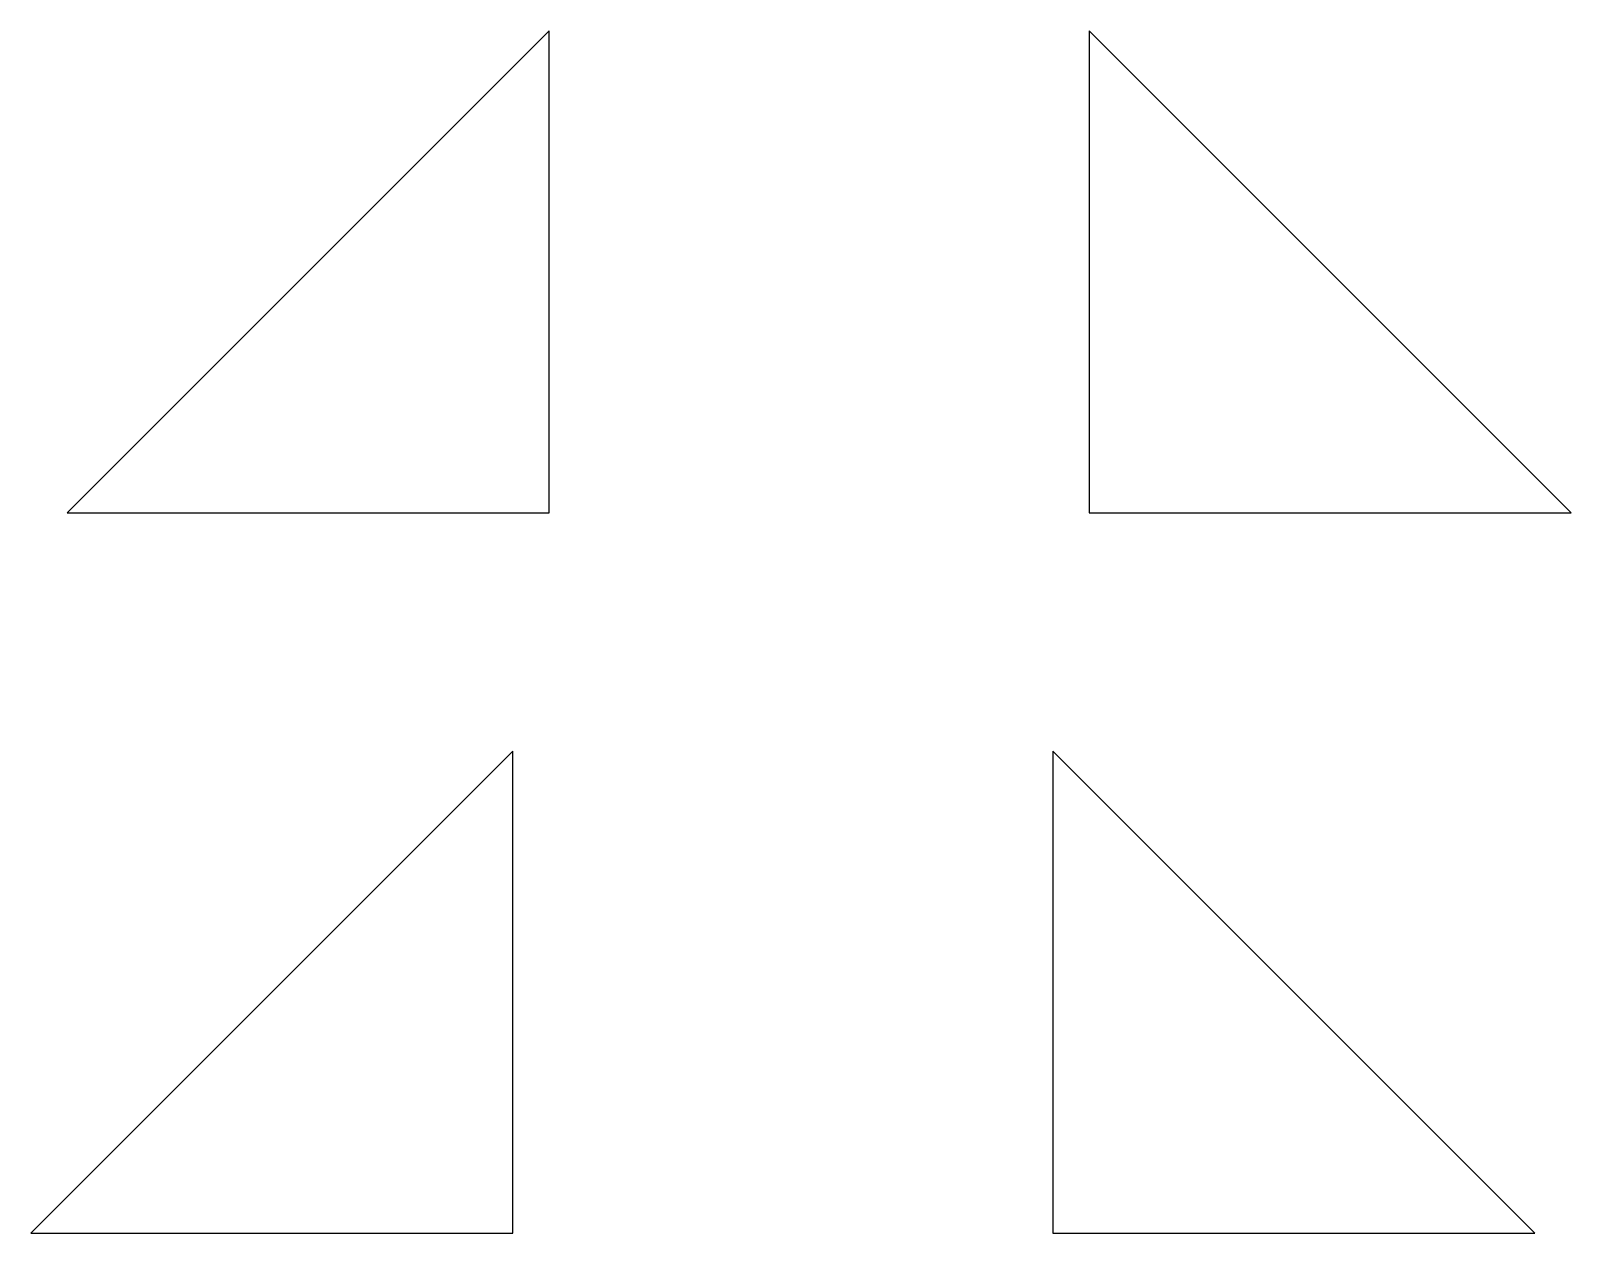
# Model space of a CAD drawing. Header units: millimetres. Extents: x -27 to 102, y -66 to 35.
import ezdxf

# ---------------------------------------------------------------- set-up
doc = ezdxf.new("R2010")
doc.units = ezdxf.units.MM

msp = doc.modelspace()

# ---------------------------------------------------------------- linework, layer by layer
at = {"color": 7, "linetype": 'Continuous'}
for p, q in [((16.47, 35.1), (-23.88, -5.25)), ((16.47, -5.25), (16.47, 35.1)), ((102.03, -5.25), (61.68, 35.1)), ((61.68, 35.1), (61.68, -5.25)), ((-23.88, -5.25), (16.47, -5.25)), ((61.68, -5.25), (102.03, -5.25)), ((13.42, -25.2), (-26.93, -65.55)), ((13.42, -65.55), (13.42, -25.2)), ((98.98, -65.55), (58.63, -25.2)), ((58.63, -25.2), (58.63, -65.55)), ((-26.93, -65.55), (13.42, -65.55)), ((58.63, -65.55), (98.98, -65.55))]:
    msp.add_line(p, q, dxfattribs=at)

doc.saveas('drawing.dxf')
